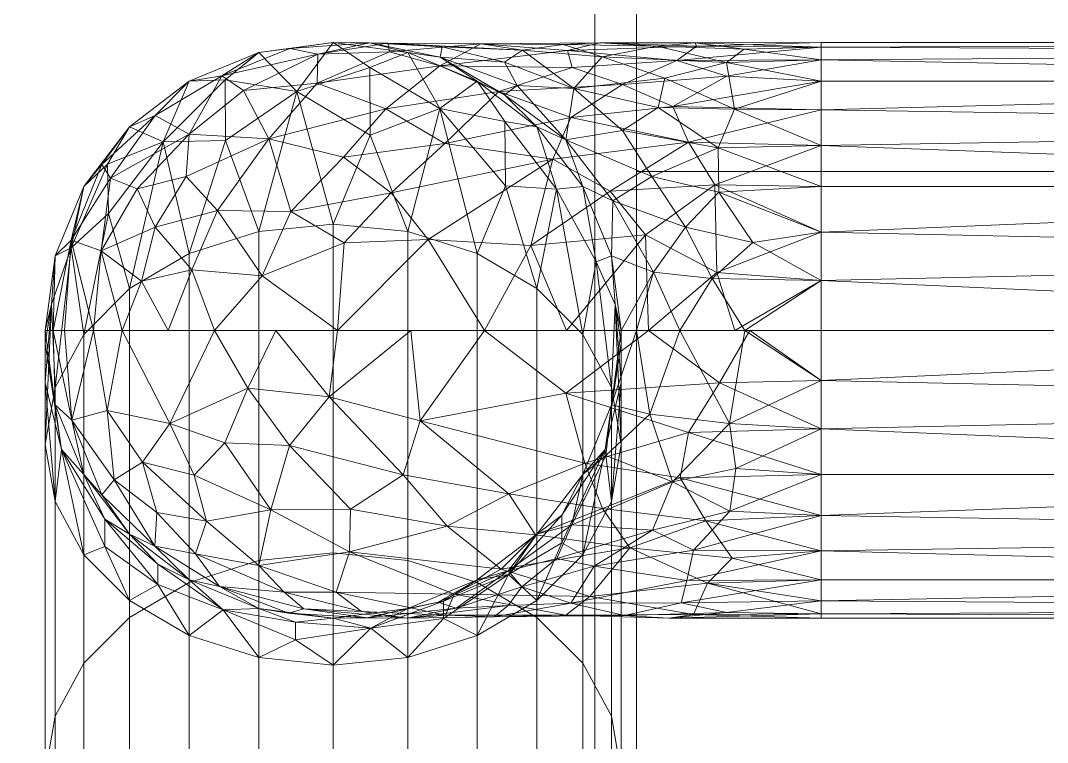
# Model space of a CAD drawing. Header units: metres. Extents: x -150801 to 1016817, y -66838 to 268038.
# Drawn here: x -107213.3 to -106919.3, y 202097.6 to 202304.4 of the extents above; entities that cross this region are included whole.
import ezdxf

# ---------------------------------------------------------------- set-up
doc = ezdxf.new("R2010")
doc.units = ezdxf.units.M
doc.layers.add('A-FLOR', color=192, linetype='Continuous', lineweight=9)
doc.layers.add('E-ELEC-EQPM', color=1, linetype='Continuous', lineweight=9)

# ---------------------------------------------------------------- blocks, each defined once
blk = doc.blocks.new('3512C 1500 kW Tier 2 - 3512C 1500 kW Tier 2-363337-_3D_')
at = {"layer": 'E-ELEC-EQPM'}
mesh = blk.add_polyface(dxfattribs=at)
corners = [(-1139.95, 941.72, 142.62), (-589.76, 941.72, 142.62), (-589.76, 2154.86, 142.62), (-1139.95, 2154.86, 142.62)]
mesh.append_faces([[corners[k] for k in face] for face in [(0, 1, 2, 3)]])
mesh = blk.add_polyface(dxfattribs=at)
corners = [(-589.76, 941.72, 1.53), (-1139.95, 941.72, 1.53), (-1139.95, 2154.86, 1.53), (-589.76, 2154.86, 1.53)]
mesh.append_faces([[corners[k] for k in face] for face in [(0, 1, 2, 3)]])
mesh = blk.add_polyface(dxfattribs=at)
corners = [(-1063.7, 953.63, 637.24), (-420.81, 953.63, 1280.13), (-420.81, 1330.92, 1280.13), (-1063.7, 1330.92, 637.24)]
mesh.append_faces([[corners[k] for k in face] for face in [(0, 1, 2, 3)]])
mesh = blk.add_polyface(dxfattribs=at)
corners = [(-915.66, 953.63, 696.75), (-1001.49, 953.63, 610.92), (-1001.49, 1330.92, 610.92), (-915.66, 1330.92, 696.75)]
mesh.append_faces([[corners[k] for k in face] for face in [(0, 1, 2, 3)]])
mesh = blk.add_polyface(dxfattribs=at)
corners = [(916.09, 953.63, 696.75), (-915.66, 953.63, 696.75), (-915.66, 1330.92, 696.75), (916.09, 1330.92, 696.75)]
mesh.append_faces([[corners[k] for k in face] for face in [(0, 1, 2, 3)]])
mesh = blk.add_polyface(dxfattribs=at)
corners = [(-870.14, 1324.05, 605.64), (-891.48, 1324.05, 602.83), (-911.36, 1324.05, 594.59), (-928.44, 1324.05, 581.49), (-941.54, 1324.05, 564.41), (-949.78, 1324.05, 544.53), (-952.59, 1324.05, 523.19), (-949.78, 1324.05, 501.85), (-941.54, 1324.05, 481.96), (-928.44, 1324.05, 464.89), (-911.36, 1324.05, 451.78), (-891.48, 1324.04, 443.55), (-870.14, 1324.04, 440.74), (-870.14, 1006.54, 440.75), (-884.46, 1006.54, 442.01), (-898.34, 1006.54, 445.73), (-911.36, 1006.55, 451.8), (-923.14, 1006.55, 460.04), (-933.3, 1006.55, 470.21), (-941.54, 1006.55, 481.98), (-947.62, 1006.55, 495), (-951.34, 1006.55, 508.89), (-952.59, 1006.55, 523.2), (-951.34, 1006.55, 537.52), (-947.62, 1006.55, 551.4), (-941.54, 1006.55, 564.43), (-933.3, 1006.55, 576.2), (-923.14, 1006.55, 586.36), (-911.36, 1006.55, 594.61), (-898.34, 1006.55, 600.68), (-884.46, 1006.55, 604.4), (-870.14, 1006.55, 605.65)]
mesh.append_faces([[corners[k] for k in face] for face in [(30, 1, 29), (29, 2, 28), (28, 2, 27), (23, 6, 22), (21, 7, 20), (20, 8, 19), (19, 8, 18)]], dxfattribs={"vtx0": -1, "vtx1": -1})
mesh.append_faces([[corners[k] for k in face] for face in [(27, 2, 3), (29, 1, 2), (24, 4, 5), (4, 25, 26), (4, 24, 25), (23, 5, 6), (6, 21, 22), (21, 6, 7), (20, 7, 8), (17, 9, 10), (18, 8, 9), (14, 11, 12), (10, 16, 17), (10, 15, 16)]], dxfattribs={"vtx0": -1, "vtx2": -1})
mesh.append_faces([[corners[k] for k in face] for face in [(0, 1, 30), (3, 4, 26), (26, 27, 3), (23, 24, 5), (10, 11, 15), (17, 18, 9), (14, 15, 11)]], dxfattribs={"vtx1": -1, "vtx2": -1})
mesh.append_faces([[corners[k] for k in face] for face in [(30, 31, 0), (12, 13, 14)]], dxfattribs={"vtx2": -1})
mesh = blk.add_polyface(dxfattribs=at)
corners = [(-870.14, 1324.04, 440.74), (-848.8, 1324.04, 443.55), (-828.91, 1324.05, 451.78), (-811.84, 1324.05, 464.89), (-798.73, 1324.05, 481.96), (-790.5, 1324.05, 501.85), (-787.69, 1324.05, 523.19), (-790.5, 1324.05, 544.53), (-798.73, 1324.05, 564.41), (-811.84, 1324.05, 581.49), (-828.91, 1324.05, 594.59), (-848.8, 1324.05, 602.83), (-870.14, 1324.05, 605.64), (-870.14, 1006.55, 605.65), (-855.82, 1006.55, 604.4), (-841.94, 1006.55, 600.68), (-828.91, 1006.55, 594.61), (-817.14, 1006.55, 586.36), (-806.98, 1006.55, 576.2), (-798.73, 1006.55, 564.43), (-792.66, 1006.55, 551.4), (-788.94, 1006.55, 537.52), (-787.69, 1006.55, 523.2), (-788.94, 1006.55, 508.89), (-792.66, 1006.55, 495), (-798.73, 1006.55, 481.98), (-806.98, 1006.55, 470.21), (-817.14, 1006.55, 460.04), (-828.91, 1006.55, 451.8), (-841.94, 1006.54, 445.73), (-855.82, 1006.54, 442.01), (-870.14, 1006.54, 440.75)]
mesh.append_faces([[corners[k] for k in face] for face in [(30, 1, 29), (29, 2, 28), (28, 2, 27), (23, 6, 22), (21, 7, 20), (20, 8, 19), (19, 8, 18)]], dxfattribs={"vtx0": -1, "vtx1": -1})
mesh.append_faces([[corners[k] for k in face] for face in [(27, 2, 3), (29, 1, 2), (24, 4, 5), (4, 25, 26), (4, 24, 25), (23, 5, 6), (6, 21, 22), (21, 6, 7), (20, 7, 8), (17, 9, 10), (18, 8, 9), (14, 11, 12), (10, 16, 17), (10, 15, 16)]], dxfattribs={"vtx0": -1, "vtx2": -1})
mesh.append_faces([[corners[k] for k in face] for face in [(0, 1, 30), (3, 4, 26), (26, 27, 3), (23, 24, 5), (10, 11, 15), (17, 18, 9), (14, 15, 11)]], dxfattribs={"vtx1": -1, "vtx2": -1})
mesh.append_faces([[corners[k] for k in face] for face in [(30, 31, 0), (12, 13, 14)]], dxfattribs={"vtx2": -1})
mesh = blk.add_polyface(dxfattribs=at)
corners = [(-870.14, 949.31, 662.9), (-870.14, 953.66, 641), (-870.14, 966.07, 622.42), (-870.14, 984.64, 610.01), (-870.14, 1006.55, 605.65), (-884.46, 1006.55, 604.4), (-898.34, 1006.55, 600.68), (-911.36, 1006.55, 594.61), (-923.14, 1006.55, 586.36), (-933.3, 1006.55, 576.2), (-941.54, 1006.55, 564.43), (-947.62, 1006.55, 551.4), (-951.34, 1006.55, 537.52), (-952.59, 1006.55, 523.2), (-951.34, 1006.55, 508.89), (-947.62, 1006.55, 495), (-941.54, 1006.55, 481.98), (-933.3, 1006.55, 470.21), (-923.14, 1006.55, 460.04), (-911.36, 1006.55, 451.8), (-898.34, 1006.54, 445.73), (-884.46, 1006.54, 442.01), (-870.14, 1006.54, 440.75), (-870.14, 957.11, 446.33), (-870.14, 910.16, 462.76), (-870.14, 868.04, 489.22), (-870.14, 832.87, 524.4), (-870.14, 806.4, 566.52), (-870.14, 789.97, 613.47), (-870.14, 784.4, 662.9), (-891.48, 787.21, 662.9), (-911.36, 795.45, 662.9), (-928.44, 808.55, 662.9), (-941.54, 825.63, 662.9), (-949.78, 845.52, 662.9), (-952.59, 866.86, 662.9), (-949.78, 888.19, 662.9), (-941.54, 908.08, 662.9), (-928.44, 925.16, 662.9), (-911.36, 938.26, 662.9), (-891.48, 946.5, 662.9), (-933.62, 881.88, 516.48), (-950.42, 921.05, 577.41), (-927.46, 949.68, 606.03), (-919.17, 929.71, 471.78), (-950.31, 933.94, 521.49), (-926.38, 825.62, 577.71), (-940.59, 949.64, 489.47), (-899.74, 967.65, 613.68), (-942.4, 961.78, 573.5), (-949.25, 862.47, 586.82), (-951.55, 959.45, 545.32), (-897.49, 956.28, 451.31), (-922.47, 977.03, 592.89), (-924.1, 968.58, 464.46), (-951.55, 970.85, 514.36), (-940.29, 919.54, 621.46), (-886.88, 958.56, 628.64), (-913.74, 803.12, 612.11), (-907.27, 946.86, 634.56), (-943.06, 834.97, 614.9), (-952.53, 877.24, 619.01), (-946.87, 979.45, 556.77), (-904.23, 854.68, 511.04), (-886.72, 976.61, 444.48), (-942.96, 979.54, 486.6), (-895.38, 986.97, 604.91), (-899.72, 815.84, 560.09), (-896.04, 791.83, 625.4), (-931.76, 815.84, 624.87), (-950.9, 854.45, 626.84), (-948.39, 897.42, 630.94), (-909.78, 977.26, 602.2), (-914.26, 958.03, 612.38), (-896.17, 894.02, 476.27), (-924.74, 933.45, 635.94), (-885.06, 975.3, 613.32), (-934.25, 964.03, 476.15), (-931.11, 934.86, 481.35), (-923.67, 898.77, 491.58), (-938.56, 914.3, 501.74), (-945.93, 897.33, 529.82), (-952.28, 909.1, 553.09), (-941.01, 862.28, 552.22), (-925.07, 848.39, 538.57), (-947.46, 965.23, 499.73), (-951.39, 898, 599.51), (-952.41, 882.48, 587.57), (-949.95, 883, 560.66), (-919.77, 869.83, 509.44), (-909.55, 883.45, 490.16), (-895.29, 869.97, 492.71), (-885.79, 846.5, 511.02), (-887.51, 826.41, 536.1), (-904.53, 833.68, 535.69), (-914.25, 824.79, 559.02), (-910.69, 810.75, 582.99), (-892.92, 800.43, 589.09), (-884.3, 811.96, 558.3), (-870.14, 819.64, 545.46), (-947.02, 915.86, 600.83), (-939.48, 935.7, 599.47), (-870.14, 981.83, 443.54), (-950.72, 984.44, 542.69), (-952.57, 970.43, 529.92), (-952.54, 943.2, 535.15), (-952.07, 932.65, 555.35), (-948.5, 943.87, 567.61), (-870.14, 786.71, 642.46), (-870.14, 933.64, 454.54), (-933.54, 981.67, 579.55), (-933.98, 959.89, 588.85), (-911.88, 976.05, 454.32), (-910.02, 946.11, 459.85), (-894.52, 923.39, 460.89), (-937.64, 915.92, 645.17), (-917.65, 800.57, 641.54), (-870.14, 889.1, 475.99), (-945.51, 935.24, 505.14), (-938.91, 841.12, 579.7), (-870.14, 850.45, 506.81), (-870.14, 798.19, 590)]
mesh.append_faces([[corners[k] for k in face] for face in [(102, 21, 22)]], dxfattribs={"vtx0": -1})
mesh.append_faces([[corners[k] for k in face] for face in [(0, 57, 40), (35, 70, 34), (33, 69, 32), (31, 68, 30), (32, 116, 31), (1, 57, 0), (39, 75, 38), (24, 114, 109), (99, 93, 26), (108, 68, 28)]], dxfattribs={"vtx0": -1, "vtx1": -1})
mesh.append_faces([[corners[k] for k in face] for face in [(64, 23, 52), (11, 103, 62), (17, 54, 77), (20, 64, 112), (42, 100, 101), (21, 102, 64), (118, 81, 45), (78, 80, 47), (59, 57, 48), (50, 88, 83), (77, 47, 65), (114, 74, 44), (72, 73, 48), (51, 103, 104), (62, 103, 51), (8, 110, 53), (84, 46, 119), (7, 53, 72), (10, 62, 110), (48, 66, 72), (105, 104, 55), (73, 72, 53), (82, 45, 81), (58, 97, 68), (113, 114, 44), (104, 105, 51), (55, 85, 45), (70, 50, 60), (13, 55, 104), (31, 116, 68), (51, 106, 107), (35, 61, 70), (60, 69, 33), (68, 108, 30), (15, 65, 85), (56, 101, 100), (76, 5, 66), (46, 95, 96), (119, 50, 83), (40, 57, 59), (47, 77, 78), (53, 110, 111), (5, 76, 3), (78, 77, 54), (86, 61, 71), (54, 112, 113), (39, 59, 75), (71, 61, 36), (68, 97, 121), (69, 46, 58), (92, 63, 91), (43, 101, 75), (87, 50, 61), (107, 62, 51), (62, 49, 110), (98, 67, 93), (80, 79, 41), (112, 64, 52), (85, 65, 47), (66, 48, 76), (95, 84, 94), (92, 93, 94), (96, 97, 58), (46, 69, 60), (116, 69, 58), (50, 70, 61), (60, 34, 70), (115, 71, 37), (86, 100, 42), (72, 66, 6), (73, 53, 43), (75, 73, 43), (59, 48, 73), (63, 90, 91), (79, 89, 41), (75, 59, 73), (115, 75, 56), (48, 57, 76), (2, 76, 57), (77, 65, 16), (78, 54, 44), (79, 78, 44), (78, 79, 80), (74, 90, 44), (90, 63, 89), (81, 80, 41), (118, 47, 80), (83, 81, 41), (86, 87, 61), (87, 88, 50), (105, 106, 51), (84, 83, 41), (60, 119, 46), (89, 84, 41), (63, 92, 94), (85, 47, 118), (14, 85, 55), (100, 71, 56), (87, 42, 82), (42, 87, 86), (88, 87, 82), (82, 81, 88), (83, 88, 81), (90, 89, 79), (84, 89, 63), (44, 90, 79), (90, 74, 91), (25, 92, 91), (93, 92, 26), (93, 99, 98), (93, 67, 94), (95, 94, 67), (84, 63, 94), (96, 95, 67), (84, 95, 46), (96, 67, 97), (46, 96, 58), (98, 97, 67), (98, 27, 97), (71, 100, 86), (75, 101, 56), (111, 101, 43), (101, 49, 107), (104, 103, 12), (105, 55, 45), (45, 82, 105), (106, 82, 42), (82, 106, 105), (107, 106, 42), (101, 107, 42), (107, 49, 62), (111, 110, 49), (101, 111, 49), (53, 111, 43), (113, 112, 52), (18, 112, 54), (113, 52, 114), (54, 113, 44), (109, 114, 52), (74, 114, 24), (75, 115, 38), (71, 115, 56), (69, 116, 32), (68, 116, 58), (74, 25, 91), (81, 118, 80), (85, 118, 45), (50, 119, 60), (84, 119, 83)]], dxfattribs={"vtx0": -1, "vtx1": -1, "vtx2": -1})
mesh.append_faces([[corners[k] for k in face] for face in [(54, 17, 18), (115, 37, 38), (65, 15, 16), (62, 10, 11), (55, 13, 14), (103, 11, 12), (66, 5, 6), (61, 35, 36), (59, 39, 40), (57, 1, 2), (52, 23, 109), (68, 121, 28), (110, 9, 10), (97, 27, 121)]], dxfattribs={"vtx0": -1, "vtx2": -1})
mesh.append_faces([[corners[k] for k in face] for face in [(92, 25, 120, 26)]], dxfattribs={"vtx0": -1, "vtx3": -1})
mesh.append_faces([[corners[k] for k in face] for face in [(4, 5, 3)]], dxfattribs={"vtx1": -1})
mesh.append_faces([[corners[k] for k in face] for face in [(20, 21, 64), (33, 34, 60), (14, 15, 85), (19, 20, 112), (7, 8, 53), (8, 9, 110), (117, 25, 74, 24), (18, 19, 112), (2, 3, 76), (36, 37, 71), (16, 17, 77), (6, 7, 72), (99, 27, 98), (102, 23, 64), (12, 13, 104)]], dxfattribs={"vtx1": -1, "vtx2": -1})
mesh.append_faces([[corners[k] for k in face] for face in [(108, 29, 30)]], dxfattribs={"vtx2": -1})
mesh = blk.add_polyface(dxfattribs=at)
corners = [(-870.14, 1006.55, 605.65), (-870.14, 984.64, 610.01), (-870.14, 966.07, 622.42), (-870.14, 953.66, 641), (-870.14, 949.31, 662.9), (-848.8, 946.5, 662.9), (-828.91, 938.26, 662.9), (-811.84, 925.16, 662.9), (-798.73, 908.08, 662.9), (-790.5, 888.19, 662.9), (-787.69, 866.86, 662.9), (-790.5, 845.52, 662.9), (-798.73, 825.63, 662.9), (-811.84, 808.55, 662.9), (-828.91, 795.45, 662.9), (-848.8, 787.21, 662.9), (-870.14, 784.4, 662.9), (-870.14, 789.97, 613.47), (-870.14, 806.4, 566.52), (-870.14, 832.87, 524.4), (-870.14, 868.04, 489.22), (-870.14, 910.16, 462.76), (-870.14, 957.11, 446.33), (-870.14, 1006.54, 440.75), (-855.82, 1006.54, 442.01), (-841.94, 1006.54, 445.73), (-828.91, 1006.55, 451.8), (-817.14, 1006.55, 460.04), (-806.98, 1006.55, 470.21), (-798.73, 1006.55, 481.98), (-792.66, 1006.55, 495), (-788.94, 1006.55, 508.89), (-787.69, 1006.55, 523.2), (-788.94, 1006.55, 537.52), (-792.66, 1006.55, 551.4), (-798.73, 1006.55, 564.43), (-806.98, 1006.55, 576.2), (-817.14, 1006.55, 586.36), (-828.91, 1006.55, 594.61), (-841.94, 1006.55, 600.68), (-855.82, 1006.55, 604.4), (-788.63, 898.96, 555.32), (-814.1, 899.49, 493.76), (-802.67, 941.58, 597.34), (-793.97, 940.26, 504.98), (-815.56, 830.55, 564.79), (-832.09, 938.89, 461.1), (-788.47, 950.25, 547.55), (-826.8, 963.97, 607.91), (-807.91, 951.76, 477.02), (-846.19, 957.45, 627.04), (-798.51, 968.08, 571.84), (-790.38, 858.47, 600.76), (-790.64, 902.05, 608.46), (-788.75, 969.98, 514.43), (-827.35, 804.16, 606.23), (-840.89, 968.56, 449.47), (-818.39, 980.41, 592.06), (-843.47, 980.26, 607.11), (-797.73, 973.99, 486.75), (-815.59, 973.52, 464.1), (-837.22, 854.32, 510.67), (-789.38, 979.41, 542.83), (-814.43, 935.19, 629.22), (-796.79, 834.32, 620.58), (-787.79, 876.53, 624.39), (-844.49, 792.03, 623.81), (-788.6, 933.39, 529.75), (-794.58, 901.48, 525.84), (-795.15, 867.73, 558.05), (-870.14, 986.1, 443.06), (-843.48, 820.04, 550.58), (-801.33, 916.95, 633.61), (-808.4, 815.75, 625.95), (-806.71, 871.52, 525.88), (-852.22, 933.44, 455.22), (-844.25, 891.74, 477.61), (-847.18, 802.15, 584.6), (-787.69, 962.95, 530.8), (-792.03, 934.87, 575.15), (-792.1, 966.43, 557.18), (-787.69, 887.99, 588.55), (-788.07, 912.91, 570.26), (-834.3, 944.91, 640.93), (-789.13, 854.09, 634.7), (-812.91, 958.23, 598.72), (-807.21, 969.97, 584.6), (-792.32, 896.87, 638.17), (-806.12, 827.44, 594.72), (-802.81, 845.57, 567.18), (-817.98, 816.33, 590.46), (-832.43, 812.3, 575.47), (-828.66, 827.01, 552.15), (-818.72, 848.99, 533.09), (-837.98, 835.8, 531.23), (-853.59, 842.44, 515.68), (-851.16, 865.72, 493.97), (-818.94, 871.77, 509.33), (-828.75, 886.87, 489.12), (-823.33, 917.13, 475.58), (-870.14, 850.45, 506.81), (-819.13, 943.95, 468.25), (-804.96, 981.09, 474.43), (-811.61, 924.79, 482.83), (-801.81, 914.94, 501.22), (-795.15, 852.84, 581.41), (-870.14, 786.71, 642.46), (-823.08, 800.65, 638.03), (-830.6, 982.13, 600.14), (-827.96, 966.2, 456.26), (-855.11, 977.38, 444.07), (-870.14, 819.64, 545.46), (-796.71, 920.84, 607.24), (-791.4, 916.92, 590.46), (-804.86, 930.83, 615.52), (-870.14, 933.64, 454.54), (-870.14, 889.1, 475.99), (-870.14, 798.19, 590), (-789.67, 874.99, 575.98)]
mesh.append_faces([[corners[k] for k in face] for face in [(1, 40, 0)]], dxfattribs={"vtx0": -1})
mesh.append_faces([[corners[k] for k in face] for face in [(34, 62, 33), (70, 110, 22), (26, 56, 25), (3, 50, 2), (11, 84, 10), (9, 87, 8), (33, 78, 32), (29, 102, 28), (39, 108, 38), (25, 110, 24), (117, 66, 17)]], dxfattribs={"vtx0": -1, "vtx1": -1})
mesh.append_faces([[corners[k] for k in face] for face in [(66, 77, 55), (59, 54, 44), (85, 57, 48), (45, 91, 92), (104, 103, 49), (75, 56, 46), (58, 48, 108), (39, 58, 108), (54, 78, 67), (78, 33, 62), (57, 86, 37), (82, 47, 79), (86, 57, 85), (27, 60, 109), (44, 49, 59), (97, 74, 93), (56, 109, 46), (110, 70, 24), (60, 28, 102), (101, 60, 49), (60, 102, 49), (1, 58, 40), (103, 42, 99), (31, 54, 59), (50, 48, 58), (80, 79, 47), (2, 50, 58), (108, 48, 57), (48, 50, 83), (84, 64, 52), (65, 81, 53), (112, 114, 72), (75, 76, 21), (7, 72, 63), (65, 53, 87), (68, 44, 67), (59, 102, 29), (61, 94, 95), (54, 67, 44), (73, 64, 12), (97, 98, 42), (77, 71, 91), (88, 64, 73), (107, 66, 55), (35, 51, 80), (94, 71, 95), (5, 83, 50), (69, 74, 68), (3, 5, 50), (110, 75, 22), (80, 47, 62), (41, 69, 68), (79, 51, 43), (78, 62, 47), (114, 85, 63), (88, 105, 64), (84, 65, 10), (105, 118, 52), (66, 15, 106), (66, 117, 77), (82, 67, 47), (68, 67, 41), (118, 41, 81), (103, 104, 42), (105, 88, 89), (74, 42, 104), (25, 56, 110), (45, 90, 91), (87, 72, 8), (112, 72, 53), (107, 73, 13), (88, 90, 45), (89, 74, 69), (45, 92, 93), (75, 46, 76), (98, 99, 42), (96, 61, 95), (41, 118, 69), (71, 77, 18), (67, 78, 47), (32, 78, 54), (112, 79, 43), (81, 82, 113), (80, 62, 34), (79, 80, 51), (52, 81, 65), (82, 81, 41), (82, 41, 67), (82, 79, 113), (6, 63, 83), (48, 83, 63), (64, 84, 11), (65, 84, 52), (63, 85, 48), (86, 43, 51), (43, 86, 85), (36, 86, 51), (65, 87, 9), (72, 87, 53), (90, 73, 55), (89, 88, 45), (89, 45, 93), (105, 89, 69), (73, 90, 88), (91, 90, 55), (77, 91, 55), (91, 71, 92), (71, 94, 92), (93, 74, 89), (94, 93, 92), (74, 97, 42), (93, 94, 61), (96, 76, 98), (96, 95, 100), (93, 61, 97), (61, 96, 98), (61, 98, 97), (99, 76, 46), (76, 99, 98), (101, 99, 46), (101, 46, 109), (103, 101, 49), (49, 102, 59), (101, 103, 99), (104, 49, 44), (44, 68, 104), (74, 104, 68), (118, 105, 69), (64, 105, 52), (66, 107, 14), (73, 107, 55), (57, 38, 108), (26, 109, 56), (101, 109, 60), (75, 110, 56), (71, 19, 95), (113, 112, 53), (114, 112, 43), (113, 53, 81), (79, 112, 113), (85, 114, 43), (72, 114, 63), (96, 116, 76), (81, 52, 118)]], dxfattribs={"vtx0": -1, "vtx1": -1, "vtx2": -1})
mesh.append_faces([[corners[k] for k in face] for face in [(59, 30, 31), (86, 36, 37), (83, 5, 6), (64, 11, 12), (63, 6, 7), (96, 20, 116), (54, 31, 32), (107, 13, 14), (96, 100, 20), (95, 19, 100)]], dxfattribs={"vtx0": -1, "vtx2": -1})
mesh.append_faces([[corners[k] for k in face] for face in [(35, 36, 51), (9, 10, 65), (37, 38, 57), (14, 15, 66), (26, 27, 109), (27, 28, 60), (39, 40, 58), (1, 2, 58), (29, 30, 59), (106, 17, 66), (111, 19, 71, 18), (34, 35, 80), (7, 8, 72), (12, 13, 73), (115, 22, 75, 21), (116, 21, 76), (117, 18, 77)]], dxfattribs={"vtx1": -1, "vtx2": -1})
mesh.append_faces([[corners[k] for k in face] for face in [(3, 4, 5), (70, 23, 24), (15, 16, 106)]], dxfattribs={"vtx2": -1})
mesh = blk.add_polyface(dxfattribs=at)
corners = [(-1063.7, 953.63, 358.28), (-1139.95, 953.63, 358.28), (-1139.95, 953.63, 142.62), (-1063.7, 953.63, 142.62), (1063.75, 953.63, 358.28), (1063.75, 953.63, 142.62), (1139.95, 953.63, 142.62), (1139.95, 953.63, 358.28)]
mesh.append_faces([[corners[k] for k in face] for face in [(2, 3, 0, 1), (6, 7, 4, 5)]])
mesh = blk.add_polyface(dxfattribs=at)
corners = [(421.11, 953.63, 1280.13), (-420.81, 953.63, 1280.13), (-1063.7, 953.63, 637.24), (-1063.7, 953.63, 143.45), (-1001.49, 953.63, 143.45), (-1001.49, 953.63, 610.92), (-915.66, 953.63, 696.75), (916.09, 953.63, 696.75), (1001.42, 953.63, 611.43), (1001.42, 953.63, 144.28), (1063.75, 953.63, 144.28), (1063.75, 953.63, 637.5)]
mesh.append_faces([[corners[k] for k in face] for face in [(6, 1, 2, 5)]], dxfattribs={"vtx0": -1, "vtx2": -1})
mesh.append_faces([[corners[k] for k in face] for face in [(11, 0, 7, 8), (6, 7, 0, 1)]], dxfattribs={"vtx1": -1, "vtx3": -1})
mesh.append_faces([[corners[k] for k in face] for face in [(3, 4, 5, 2)]], dxfattribs={"vtx2": -1})
mesh.append_faces([[corners[k] for k in face] for face in [(8, 9, 10, 11)]], dxfattribs={"vtx3": -1})
mesh = blk.add_polyface(dxfattribs=at)
corners = [(-870.14, 949.31, 662.9), (-891.48, 946.5, 662.9), (-911.36, 938.26, 662.9), (-928.44, 925.16, 662.9), (-941.54, 908.08, 662.9), (-949.78, 888.19, 662.9), (-952.59, 866.86, 662.9), (-949.78, 845.52, 662.9), (-941.54, 825.63, 662.9), (-928.44, 808.55, 662.9), (-911.36, 795.45, 662.9), (-891.48, 787.21, 662.9), (-870.14, 784.4, 662.9), (-870.14, 784.4, 740.56), (-891.48, 787.21, 740.56), (-911.36, 795.45, 740.56), (-928.44, 808.55, 740.56), (-941.54, 825.63, 740.56), (-949.78, 845.52, 740.56), (-952.59, 866.86, 740.56), (-949.78, 888.19, 740.56), (-941.54, 908.08, 740.56), (-928.44, 925.16, 740.56), (-911.36, 938.26, 740.56), (-891.48, 946.5, 740.56), (-870.14, 949.31, 740.56)]
mesh.append_faces([[corners[k] for k in face] for face in [(13, 14, 11, 12)]], dxfattribs={"vtx1": -1})
mesh.append_faces([[corners[k] for k in face] for face in [(14, 15, 10, 11), (16, 17, 8, 9), (15, 16, 9, 10), (17, 18, 7, 8), (6, 7, 18, 19), (20, 21, 4, 5), (21, 22, 3, 4), (23, 24, 1, 2), (22, 23, 2, 3), (19, 20, 5, 6)]], dxfattribs={"vtx1": -1, "vtx3": -1})
mesh.append_faces([[corners[k] for k in face] for face in [(24, 25, 0, 1)]], dxfattribs={"vtx3": -1})
mesh = blk.add_polyface(dxfattribs=at)
corners = [(-870.14, 949.31, 740.56), (-891.48, 946.5, 740.56), (-911.36, 938.26, 740.56), (-928.44, 925.16, 740.56), (-941.54, 908.08, 740.56), (-949.78, 888.19, 740.56), (-952.59, 866.86, 740.56), (-949.78, 845.52, 740.56), (-941.54, 825.63, 740.56), (-928.44, 808.55, 740.56), (-911.36, 795.45, 740.56), (-891.48, 787.21, 740.56), (-870.14, 784.4, 740.56), (-870.14, 784.4, 1466.38), (-891.48, 787.21, 1466.38), (-911.36, 795.45, 1466.38), (-928.44, 808.55, 1466.38), (-941.54, 825.63, 1466.38), (-949.78, 845.52, 1466.38), (-952.59, 866.86, 1466.38), (-949.78, 888.19, 1466.38), (-941.54, 908.08, 1466.38), (-928.44, 925.16, 1466.38), (-911.36, 938.26, 1466.38), (-891.48, 946.5, 1466.38), (-870.14, 949.31, 1466.38)]
mesh.append_faces([[corners[k] for k in face] for face in [(13, 14, 11, 12)]], dxfattribs={"vtx1": -1})
mesh.append_faces([[corners[k] for k in face] for face in [(14, 15, 10, 11), (16, 17, 8, 9), (15, 16, 9, 10), (17, 18, 7, 8), (6, 7, 18, 19), (20, 21, 4, 5), (21, 22, 3, 4), (23, 24, 1, 2), (22, 23, 2, 3), (19, 20, 5, 6)]], dxfattribs={"vtx1": -1, "vtx3": -1})
mesh.append_faces([[corners[k] for k in face] for face in [(24, 25, 0, 1)]], dxfattribs={"vtx3": -1})
mesh = blk.add_polyface(dxfattribs=at)
corners = [(-870.14, 949.31, 1466.38), (-891.48, 946.5, 1466.38), (-911.36, 938.26, 1466.38), (-928.44, 925.16, 1466.38), (-941.54, 908.08, 1466.38), (-949.78, 888.19, 1466.38), (-952.59, 866.86, 1466.38), (-949.78, 845.52, 1466.38), (-941.54, 825.63, 1466.38), (-928.44, 808.55, 1466.38), (-911.36, 795.45, 1466.38), (-891.48, 787.21, 1466.38), (-870.14, 784.4, 1466.38), (-866.37, 784.4, 1498.59), (-855.28, 784.4, 1529.07), (-837.45, 784.4, 1556.17), (-853.8, 787.21, 1569.89), (-869.03, 795.45, 1582.67), (-882.12, 808.55, 1593.65), (-892.15, 825.63, 1602.07), (-898.46, 845.52, 1607.37), (-900.62, 866.86, 1609.17), (-898.46, 888.19, 1607.37), (-892.15, 908.08, 1602.07), (-882.12, 925.16, 1593.65), (-869.03, 938.26, 1582.67), (-853.8, 946.5, 1569.89), (-837.45, 949.31, 1556.17), (-855.28, 949.31, 1529.07), (-866.37, 949.31, 1498.59), (-938.58, 856.48, 1542.13), (-933.7, 897.34, 1540.36), (-924.22, 818.14, 1536.91), (-910.66, 930.77, 1531.97), (-893.78, 791.8, 1525.83), (-877.64, 786.17, 1519.96), (-945.5, 877.35, 1519.29), (-924.57, 836.05, 1561.49), (-930.04, 916, 1516.91), (-889.76, 942.1, 1534.83), (-877.61, 947.55, 1519.94), (-903.61, 802.55, 1547.66), (-926.05, 877.38, 1570.24), (-941.89, 835.94, 1511.13), (-911.59, 916.19, 1563.95), (-917.77, 802.27, 1503.35)]
mesh.append_faces([[corners[k] for k in face] for face in [(9, 32, 8), (13, 35, 12), (14, 35, 13), (17, 34, 16), (2, 39, 1), (21, 30, 20), (29, 40, 28), (28, 40, 27), (26, 39, 25)]], dxfattribs={"vtx0": -1, "vtx1": -1})
mesh.append_faces([[corners[k] for k in face] for face in [(33, 44, 24), (30, 43, 37), (30, 42, 36), (31, 42, 22), (32, 43, 8), (41, 45, 34), (38, 33, 3), (39, 40, 1), (2, 33, 39), (36, 31, 5), (31, 44, 38), (42, 31, 36), (18, 32, 41), (37, 32, 19), (41, 34, 17), (26, 40, 39), (6, 30, 36), (32, 37, 43), (11, 35, 34), (39, 33, 25), (4, 31, 38), (20, 30, 37), (43, 30, 7), (44, 33, 38), (42, 30, 21), (44, 31, 23), (34, 35, 16), (45, 32, 9), (34, 45, 10), (32, 45, 41)]], dxfattribs={"vtx0": -1, "vtx1": -1, "vtx2": -1})
mesh.append_faces([[corners[k] for k in face] for face in [(34, 10, 11), (45, 9, 10), (33, 2, 3), (31, 4, 5), (35, 11, 12), (40, 29, 0), (42, 21, 22), (35, 14, 15)]], dxfattribs={"vtx0": -1, "vtx2": -1})
mesh.append_faces([[corners[k] for k in face] for face in [(7, 8, 43), (22, 23, 31), (6, 7, 30), (3, 4, 38), (19, 20, 37), (5, 6, 36), (0, 1, 40), (17, 18, 41), (24, 25, 33), (15, 16, 35), (18, 19, 32), (26, 27, 40), (23, 24, 44)]], dxfattribs={"vtx1": -1, "vtx2": -1})
mesh = blk.add_polyface(dxfattribs=at)
corners = [(-837.45, 949.31, 1556.17), (-853.8, 946.5, 1569.89), (-869.03, 938.26, 1582.67), (-882.12, 925.16, 1593.65), (-892.15, 908.08, 1602.07), (-898.46, 888.19, 1607.37), (-900.62, 866.86, 1609.17), (-898.46, 845.52, 1607.37), (-892.15, 825.63, 1602.07), (-882.12, 808.55, 1593.65), (-869.03, 795.45, 1582.67), (-853.8, 787.21, 1569.89), (-837.45, 784.4, 1556.17), (-743.29, 784.4, 1668.4), (-759.63, 787.21, 1682.12), (-774.87, 795.45, 1694.9), (-787.95, 808.55, 1705.88), (-797.98, 825.63, 1714.3), (-804.29, 845.52, 1719.59), (-806.45, 866.86, 1721.4), (-804.29, 888.19, 1719.59), (-797.98, 908.08, 1714.3), (-787.95, 925.16, 1705.88), (-774.87, 938.26, 1694.9), (-759.63, 946.5, 1682.12), (-743.29, 949.31, 1668.4)]
mesh.append_faces([[corners[k] for k in face] for face in [(13, 14, 11, 12)]], dxfattribs={"vtx1": -1})
mesh.append_faces([[corners[k] for k in face] for face in [(14, 15, 10, 11), (16, 17, 8, 9), (15, 16, 9, 10), (17, 18, 7, 8), (6, 7, 18, 19), (20, 21, 4, 5), (21, 22, 3, 4), (23, 24, 1, 2), (22, 23, 2, 3), (19, 20, 5, 6)]], dxfattribs={"vtx1": -1, "vtx3": -1})
mesh.append_faces([[corners[k] for k in face] for face in [(24, 25, 0, 1)]], dxfattribs={"vtx3": -1})
mesh = blk.add_polyface(dxfattribs=at)
corners = [(-870.14, 784.4, 662.9), (-848.8, 787.21, 662.9), (-828.91, 795.45, 662.9), (-811.84, 808.55, 662.9), (-798.73, 825.63, 662.9), (-790.5, 845.52, 662.9), (-787.69, 866.86, 662.9), (-790.5, 888.19, 662.9), (-798.73, 908.08, 662.9), (-811.84, 925.16, 662.9), (-828.91, 938.26, 662.9), (-848.8, 946.5, 662.9), (-870.14, 949.31, 662.9), (-870.14, 949.31, 740.56), (-848.8, 946.5, 740.56), (-828.91, 938.26, 740.56), (-811.84, 925.16, 740.56), (-798.73, 908.08, 740.56), (-790.5, 888.19, 740.56), (-787.69, 866.86, 740.56), (-790.5, 845.52, 740.56), (-798.73, 825.63, 740.56), (-811.84, 808.55, 740.56), (-828.91, 795.45, 740.56), (-848.8, 787.21, 740.56), (-870.14, 784.4, 740.56)]
mesh.append_faces([[corners[k] for k in face] for face in [(13, 14, 11, 12)]], dxfattribs={"vtx1": -1})
mesh.append_faces([[corners[k] for k in face] for face in [(14, 15, 10, 11), (16, 17, 8, 9), (15, 16, 9, 10), (17, 18, 7, 8), (6, 7, 18, 19), (20, 21, 4, 5), (21, 22, 3, 4), (23, 24, 1, 2), (22, 23, 2, 3), (19, 20, 5, 6)]], dxfattribs={"vtx1": -1, "vtx3": -1})
mesh.append_faces([[corners[k] for k in face] for face in [(24, 25, 0, 1)]], dxfattribs={"vtx3": -1})
mesh = blk.add_polyface(dxfattribs=at)
corners = [(-870.14, 784.4, 740.56), (-848.8, 787.21, 740.56), (-828.91, 795.45, 740.56), (-811.84, 808.55, 740.56), (-798.73, 825.63, 740.56), (-790.5, 845.52, 740.56), (-787.69, 866.86, 740.56), (-790.5, 888.19, 740.56), (-798.73, 908.08, 740.56), (-811.84, 925.16, 740.56), (-828.91, 938.26, 740.56), (-848.8, 946.5, 740.56), (-870.14, 949.31, 740.56), (-870.14, 949.31, 1466.38), (-848.8, 946.5, 1466.38), (-828.91, 938.26, 1466.38), (-811.84, 925.16, 1466.38), (-798.73, 908.08, 1466.38), (-790.5, 888.19, 1466.38), (-787.69, 866.86, 1466.38), (-790.5, 845.52, 1466.38), (-798.73, 825.63, 1466.38), (-811.84, 808.55, 1466.38), (-828.91, 795.45, 1466.38), (-848.8, 787.21, 1466.38), (-870.14, 784.4, 1466.38)]
mesh.append_faces([[corners[k] for k in face] for face in [(13, 14, 11, 12)]], dxfattribs={"vtx1": -1})
mesh.append_faces([[corners[k] for k in face] for face in [(14, 15, 10, 11), (16, 17, 8, 9), (15, 16, 9, 10), (17, 18, 7, 8), (6, 7, 18, 19), (20, 21, 4, 5), (21, 22, 3, 4), (23, 24, 1, 2), (22, 23, 2, 3), (19, 20, 5, 6)]], dxfattribs={"vtx1": -1, "vtx3": -1})
mesh.append_faces([[corners[k] for k in face] for face in [(24, 25, 0, 1)]], dxfattribs={"vtx3": -1})
mesh = blk.add_polyface(dxfattribs=at)
corners = [(-870.14, 784.4, 1466.38), (-848.8, 787.21, 1466.38), (-828.91, 795.45, 1466.38), (-811.84, 808.55, 1466.38), (-798.73, 825.63, 1466.38), (-790.5, 845.52, 1466.38), (-787.69, 866.86, 1466.38), (-790.5, 888.19, 1466.38), (-798.73, 908.08, 1466.38), (-811.84, 925.16, 1466.38), (-828.91, 938.26, 1466.38), (-848.8, 946.5, 1466.38), (-870.14, 949.31, 1466.38), (-866.37, 949.31, 1498.59), (-855.28, 949.31, 1529.07), (-837.45, 949.31, 1556.17), (-821.11, 946.5, 1542.46), (-805.87, 938.26, 1529.68), (-792.79, 925.16, 1518.7), (-782.76, 908.08, 1510.28), (-776.45, 888.19, 1504.98), (-774.29, 866.86, 1503.18), (-776.45, 845.52, 1504.98), (-782.76, 825.63, 1510.28), (-792.79, 808.55, 1518.7), (-805.87, 795.45, 1529.68), (-821.11, 787.21, 1542.46), (-837.45, 784.4, 1556.17), (-855.28, 784.4, 1529.07), (-866.37, 784.4, 1498.59), (-836.04, 789.06, 1504.81), (-836.04, 944.65, 1504.81), (-800.25, 917.05, 1491.78), (-784.9, 877.62, 1486.2), (-790.13, 835.3, 1488.1), (-816.11, 801.44, 1492.29), (-817.2, 932.27, 1488.36), (-787.64, 898.41, 1494.01), (-786.62, 856.09, 1480.61), (-797.33, 816.66, 1498.69), (-809.32, 932.27, 1508.67), (-792.62, 898.41, 1479.37), (-781.51, 856.09, 1493.76), (-803.16, 816.66, 1481.57), (-808.24, 801.44, 1510.63)]
mesh.append_faces([[corners[k] for k in face] for face in [(3, 35, 2), (6, 38, 5), (25, 44, 24), (18, 40, 17), (2, 30, 1), (19, 32, 18), (10, 36, 9)]], dxfattribs={"vtx0": -1, "vtx1": -1})
mesh.append_faces([[corners[k] for k in face] for face in [(34, 38, 42), (32, 9, 36), (41, 32, 37), (36, 40, 32), (44, 39, 24), (1, 30, 29), (35, 3, 43), (39, 44, 35), (33, 41, 37), (35, 30, 2), (34, 39, 43), (6, 33, 38), (40, 31, 17), (41, 33, 7), (42, 33, 21), (30, 44, 25), (13, 31, 11), (19, 37, 32), (32, 41, 8), (35, 44, 30), (39, 34, 23), (10, 31, 36), (34, 5, 38), (33, 42, 38), (31, 40, 36), (28, 30, 26), (20, 33, 37), (32, 40, 18), (34, 43, 4), (16, 31, 14), (35, 43, 39), (34, 42, 22)]], dxfattribs={"vtx0": -1, "vtx1": -1, "vtx2": -1})
mesh.append_faces([[corners[k] for k in face] for face in [(31, 10, 11), (32, 8, 9), (31, 13, 14), (33, 6, 7)]], dxfattribs={"vtx0": -1, "vtx2": -1})
mesh.append_faces([[corners[k] for k in face] for face in [(15, 16, 14), (27, 28, 26)]], dxfattribs={"vtx1": -1})
mesh.append_faces([[corners[k] for k in face] for face in [(19, 20, 37), (23, 24, 39), (25, 26, 30), (7, 8, 41), (20, 21, 33), (22, 23, 34), (16, 17, 31), (4, 5, 34), (3, 4, 43), (21, 22, 42), (28, 29, 30)]], dxfattribs={"vtx1": -1, "vtx2": -1})
mesh.append_faces([[corners[k] for k in face] for face in [(11, 12, 13), (29, 0, 1)]], dxfattribs={"vtx2": -1})
mesh = blk.add_polyface(dxfattribs=at)
corners = [(-837.45, 784.4, 1556.17), (-821.11, 787.21, 1542.46), (-805.87, 795.45, 1529.68), (-792.79, 808.55, 1518.7), (-782.76, 825.63, 1510.28), (-776.45, 845.52, 1504.98), (-774.29, 866.86, 1503.18), (-776.45, 888.19, 1504.98), (-782.76, 908.08, 1510.28), (-792.79, 925.16, 1518.7), (-805.87, 938.26, 1529.68), (-821.11, 946.5, 1542.46), (-837.45, 949.31, 1556.17), (-743.29, 949.31, 1668.4), (-726.94, 946.5, 1654.68), (-711.71, 938.26, 1641.9), (-698.62, 925.16, 1630.93), (-688.59, 908.08, 1622.5), (-682.28, 888.19, 1617.21), (-680.12, 866.86, 1615.4), (-682.28, 845.52, 1617.21), (-688.59, 825.63, 1622.5), (-698.62, 808.55, 1630.93), (-711.71, 795.45, 1641.9), (-726.94, 787.21, 1654.68), (-743.29, 784.4, 1668.4)]
mesh.append_faces([[corners[k] for k in face] for face in [(13, 14, 11, 12)]], dxfattribs={"vtx1": -1})
mesh.append_faces([[corners[k] for k in face] for face in [(14, 15, 10, 11), (16, 17, 8, 9), (15, 16, 9, 10), (17, 18, 7, 8), (6, 7, 18, 19), (20, 21, 4, 5), (21, 22, 3, 4), (23, 24, 1, 2), (22, 23, 2, 3), (19, 20, 5, 6)]], dxfattribs={"vtx1": -1, "vtx3": -1})
mesh.append_faces([[corners[k] for k in face] for face in [(24, 25, 0, 1)]], dxfattribs={"vtx3": -1})
mesh = blk.add_polyface(dxfattribs=at)
corners = [(-743.29, 949.31, 1668.4), (-759.63, 946.5, 1682.12), (-774.87, 938.26, 1694.9), (-787.95, 925.16, 1705.88), (-797.98, 908.08, 1714.3), (-804.29, 888.19, 1719.59), (-806.45, 866.86, 1721.4), (-804.29, 845.52, 1719.59), (-797.98, 825.63, 1714.3), (-787.95, 808.55, 1705.88), (-774.87, 795.45, 1694.9), (-759.63, 787.21, 1682.12), (-743.29, 784.4, 1668.4), (-618.6, 784.4, 1817), (-634.95, 787.21, 1830.71), (-650.18, 795.45, 1843.5), (-663.26, 808.55, 1854.47), (-673.3, 825.63, 1862.89), (-679.61, 845.52, 1868.19), (-681.76, 866.86, 1870), (-679.61, 888.19, 1868.19), (-673.3, 908.08, 1862.89), (-663.26, 925.16, 1854.47), (-650.18, 938.26, 1843.5), (-634.95, 946.5, 1830.71), (-618.6, 949.31, 1817)]
mesh.append_faces([[corners[k] for k in face] for face in [(14, 15, 10, 11), (16, 17, 8, 9), (15, 16, 9, 10), (17, 18, 7, 8), (6, 7, 18, 19), (20, 21, 4, 5), (21, 22, 3, 4), (23, 24, 1, 2), (22, 23, 2, 3), (19, 20, 5, 6)]], dxfattribs={"vtx1": -1, "vtx3": -1})
mesh.append_faces([[corners[k] for k in face] for face in [(12, 13, 14, 11)]], dxfattribs={"vtx2": -1})
mesh.append_faces([[corners[k] for k in face] for face in [(24, 25, 0, 1)]], dxfattribs={"vtx3": -1})
mesh = blk.add_polyface(dxfattribs=at)
corners = [(589.76, 941.72, 142.62), (589.76, 941.72, 1.53), (1139.95, 941.72, 1.53), (1139.95, 941.72, 142.62), (-589.76, 941.72, 142.62), (-1139.95, 941.72, 142.62), (-1139.95, 941.72, 1.53), (-589.76, 941.72, 1.53)]
mesh.append_faces([[corners[k] for k in face] for face in [(2, 3, 0, 1), (4, 5, 6, 7)]])

msp = doc.modelspace()

# ---------------------------------------------------------------- block references
at = {"layer": 'E-ELEC-EQPM', "rotation": 269.9999999999995}
msp.add_blockref('3512C 1500 kW Tier 2 - 3512C 1500 kW Tier 2-363337-_3D_', (-107990.63, 201345.52, 1290000), dxfattribs=at)

# ---------------------------------------------------------------- meshes
at = {"layer": 'A-FLOR'}
mesh = msp.add_polyface(dxfattribs=at)
corners = [(-123269.86, 198872.61, 1289530), (-123269.86, 204072.61, 1289530), (-93069.86, 204072.61, 1289530), (-93069.86, 198872.61, 1289530)]
mesh.append_faces([[corners[k] for k in face] for face in [(2, 3, 0, 1)]])
mesh = msp.add_polyface(dxfattribs=at)
corners = [(-123269.86, 198872.61, 1290000), (-93069.86, 198872.61, 1290000), (-93069.86, 204072.61, 1290000), (-123269.86, 204072.61, 1290000)]
mesh.append_faces([[corners[k] for k in face] for face in [(2, 3, 0, 1)]])

doc.saveas('drawing.dxf')
